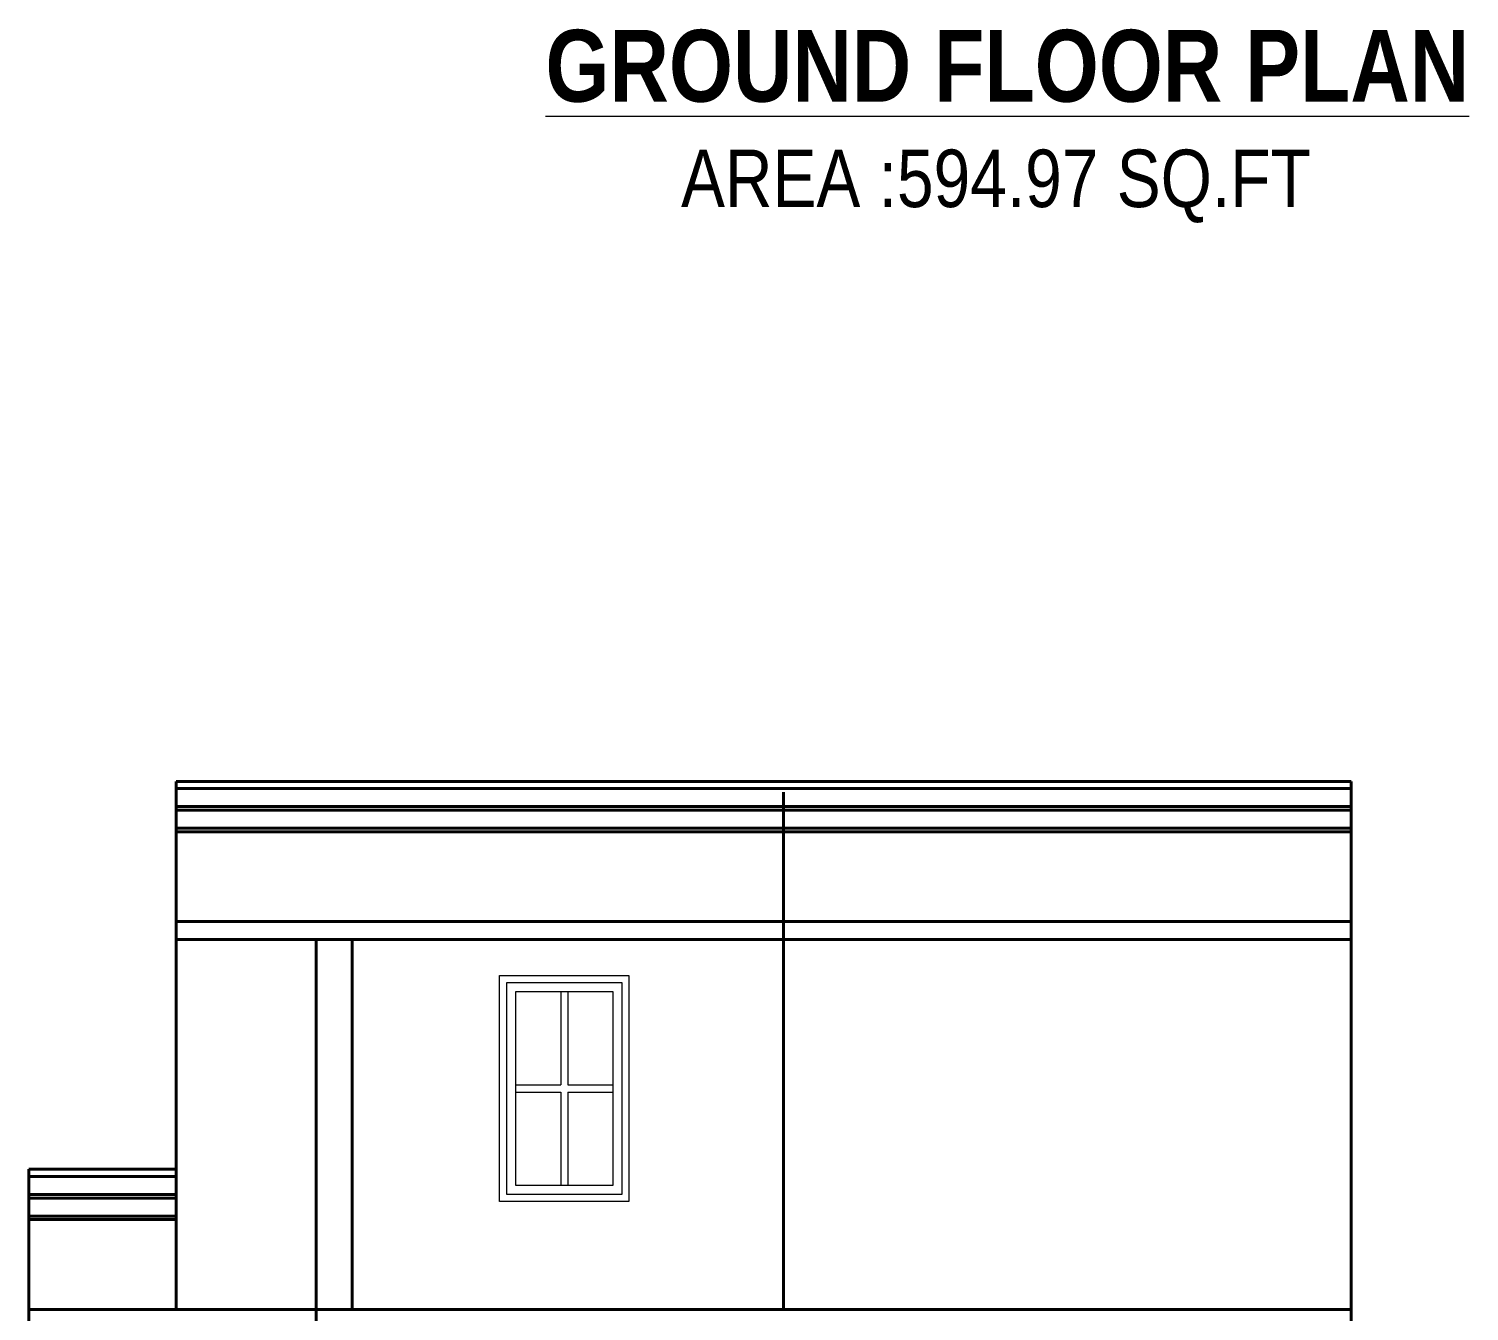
# Model space of a CAD drawing. Header units: inches. Extents: x 85856 to 287200, y -126184 to 75211.
# Drawn here: x 166469.6 to 166870.4, y -24094.3 to -23737.2 of the extents above; entities that cross this region are included whole.
import ezdxf

# ---------------------------------------------------------------- set-up
doc = ezdxf.new("R2010")
doc.units = ezdxf.units.IN
doc.header["$LTSCALE"] = 0.5
doc.header["$MEASUREMENT"] = 0
for name, color, linetype, lineweight in [('Text-100.w', 254, 'Continuous', 9), ('wall', 1, 'Continuous', 40), ('window', 4, 'Continuous', 13)]:
    doc.layers.add(name, color=color, linetype=linetype, lineweight=lineweight)
doc.styles.add('arial', font='arial.ttf')

msp = doc.modelspace()

# ---------------------------------------------------------------- linework, layer by layer
at = {"layer": 'wall'}
for p, q in [((166510.62, -23946.76), (166510.62, -23990.76)), ((166510.62, -23946.76), (166837.62, -23946.76)), ((166837.62, -23946.76), (166837.62, -24315.76)), ((166510.62, -23948.76), (166837.62, -23948.76)), ((166679.62, -23990.76), (166679.62, -23949.76)), ((166510.62, -23953.76), (166837.62, -23953.76)), ((166510.62, -23954.76), (166837.62, -23954.76)), ((166510.62, -23959.76), (166837.62, -23959.76)), ((166510.62, -23960.76), (166837.62, -23960.76)), ((166510.62, -23985.76), (166837.62, -23985.76)), ((166510.62, -23990.76), (166837.62, -23990.76)), ((166510.62, -23990.76), (166510.62, -24093.76)), ((166549.62, -23990.76), (166549.62, -24098.76)), ((166559.62, -24093.76), (166559.62, -23990.76)), ((166679.62, -23990.76), (166679.62, -24093.76)), ((166469.62, -24098.76), (166469.62, -24054.76)), ((166469.62, -24054.76), (166510.62, -24054.76)), ((166469.62, -24056.76), (166510.62, -24056.76)), ((166469.62, -24061.76), (166510.62, -24061.76)), ((166469.62, -24062.76), (166510.62, -24062.76)), ((166469.62, -24067.76), (166510.62, -24067.76)), ((166469.62, -24068.76), (166510.62, -24068.76)), ((166469.62, -24093.76), (166837.62, -24093.76))]:
    msp.add_line(p, q, dxfattribs=at)
at = {"layer": 'window'}
for p, q in [((166600.62, -24000.76), (166636.62, -24000.76)), ((166600.62, -24063.76), (166600.62, -24000.76)), ((166602.62, -24002.76), (166634.62, -24002.76)), ((166602.62, -24061.76), (166602.62, -24002.76)), ((166634.62, -24002.76), (166634.62, -24061.76)), ((166636.62, -24000.76), (166636.62, -24063.76)), ((166605.12, -24059.26), (166605.12, -24005.26)), ((166605.12, -24005.26), (166632.12, -24005.26)), ((166617.62, -24005.26), (166617.62, -24031.26)), ((166619.62, -24005.26), (166619.62, -24031.26)), ((166632.12, -24005.26), (166632.12, -24059.26)), ((166605.12, -24031.26), (166617.62, -24031.26)), ((166619.62, -24031.26), (166632.12, -24031.26)), ((166605.12, -24033.26), (166617.62, -24033.26)), ((166617.62, -24033.26), (166617.62, -24059.26)), ((166619.62, -24033.26), (166619.62, -24059.26)), ((166619.62, -24033.26), (166632.12, -24033.26)), ((166632.12, -24059.26), (166605.12, -24059.26)), ((166636.62, -24063.76), (166600.62, -24063.76)), ((166634.62, -24061.76), (166602.62, -24061.76))]:
    msp.add_line(p, q, dxfattribs=at)

# ---------------------------------------------------------------- texts
at = {"layer": 'Text-100.w', "insert": (166738.72, -23737.52), "char_height": 20, "width": 569.1024, "attachment_point": 2, "style": 'arial'}
msp.add_mtext('\\A1;{\\fArial Narrow|b1|i0|c0|p34;\\L GROUND FLOOR PLAN\\P\\fArial Narrow|b0|i0|c0|p34;\\H0.8x;\\lAREA :594.97 SQ.FT}', dxfattribs=at)

doc.saveas('drawing.dxf')
